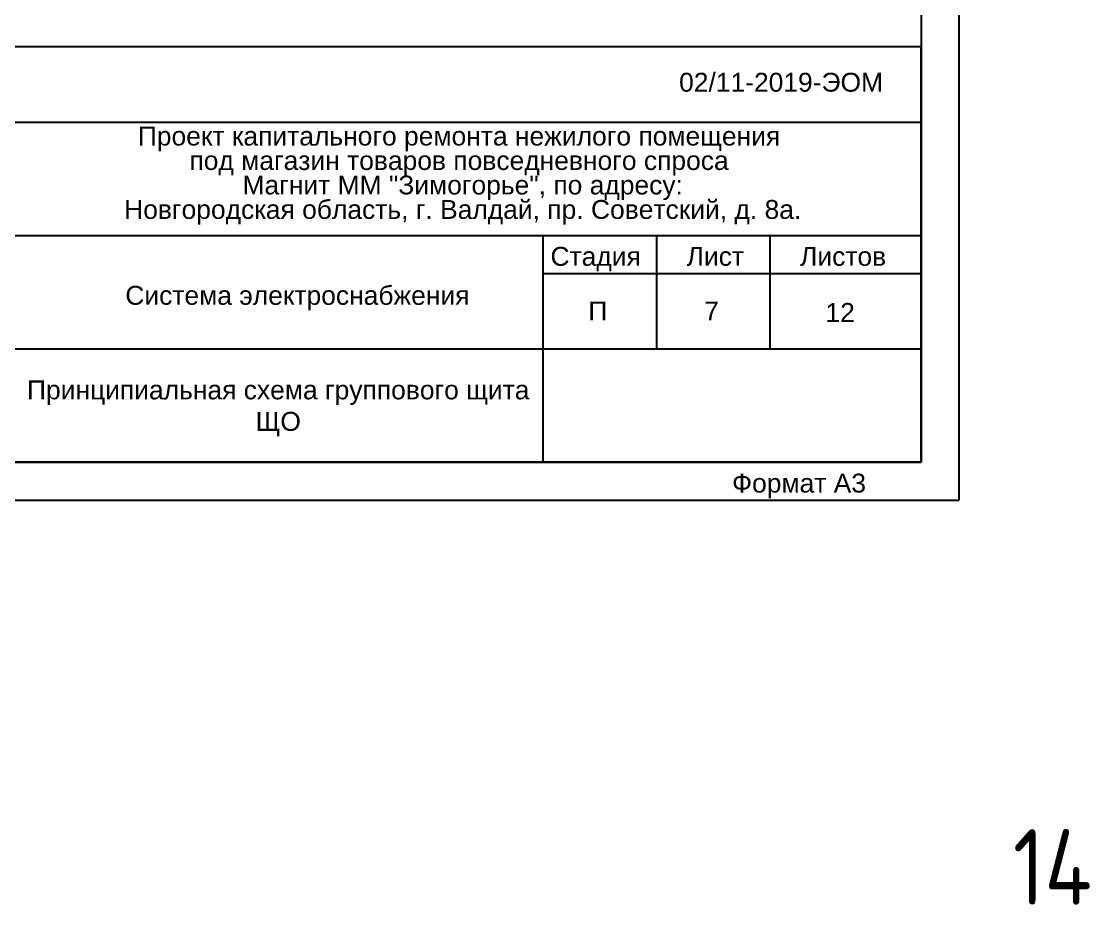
# Model space of a CAD drawing. Header units: metres. Extents: x -1525 to -1043, y -1331 to -1144.
# Drawn here: x -1430.86 to -1416.73, y -1270.17 to -1258.49 of the extents above; entities that cross this region are included whole.
import ezdxf
from ezdxf.enums import TextEntityAlignment as Align

# ---------------------------------------------------------------- set-up
doc = ezdxf.new("R2010")
doc.units = ezdxf.units.M
doc.header["$MEASUREMENT"] = 0
doc.layers.add('ELPROJECT', color=7, linetype='Continuous')
doc.layers.add('ЭС', color=5, linetype='Continuous', lineweight=30)
doc.styles.add('ELPROJECT', font='Arial')
doc.styles.add('GOST 2.304', font='CS_Gost2304.shx')
doc.styles.get("Standard").update_dxf_attribs({"font": 'txt.shx', "width": 0.8, "height": 0.0025})
doc.styles.add('Style-Arial', font='arial.ttf')

msp = doc.modelspace()

# ---------------------------------------------------------------- linework, layer by layer
at = {"layer": 'ELPROJECT'}
for p, q in [((-1418.45917925, -1235.12265757), (-1418.45917925, -1264.82265757)), ((-1418.95917925, -1235.62265757), (-1418.95917925, -1264.32265757)), ((-1430.95917925, -1258.82265757), (-1418.95917925, -1258.82265757)), ((-1418.95917925, -1264.32265757), (-1418.95917925, -1258.82265757)), ((-1430.95917925, -1259.82265757), (-1418.95917925, -1259.82265757)), ((-1430.95917925, -1261.32265757), (-1418.95917925, -1261.32265757)), ((-1423.95917925, -1261.32265757), (-1423.95917925, -1264.32265757)), ((-1422.45917925, -1261.32265757), (-1422.45917925, -1262.82265757)), ((-1420.95917925, -1261.32265757), (-1420.95917925, -1262.82265757)), ((-1423.95917925, -1261.82265757), (-1418.95917925, -1261.82265757)), ((-1430.95917925, -1262.82265757), (-1418.95917925, -1262.82265757)), ((-1458.45917925, -1264.32265757), (-1418.95917925, -1264.32265757)), ((-1418.95917925, -1264.32265757), (-1437.45917925, -1264.32265757)), ((-1460.45917925, -1264.82265757), (-1418.45917925, -1264.82265757))]:
    msp.add_line(p, q, dxfattribs=at)

# ---------------------------------------------------------------- texts
at = {"color": 7, "linetype": 'Continuous', "lineweight": 13, "style": 'Style-Arial'}
msp.add_text('02/11-2019-ЭОМ', height=0.25, dxfattribs=at).set_placement((-1420.81024056, -1259.16904377), align=Align.TOP_CENTER)
at = {"color": 7, "linetype": 'Continuous', "lineweight": 13, "char_height": 0.25, "line_spacing_factor": 0.776524, "style": 'Style-Arial'}
for s, insert, attachment_point in [('Проект капитального ремонта нежилого помещения\\Pпод магазин товаров повседневного спроса\\P Магнит ММ "Зимогорье", по адресу:\\P Новгородская область, г. Валдай, пр. Советский, д. 8а.', (-1425.06847517, -1259.88103647), 2), ('Система электроснабжения', (-1427.20596216, -1262.15120105), 5)]:
    msp.add_mtext(s, dxfattribs=dict(at, insert=insert, attachment_point=attachment_point))
at = {"color": 7, "linetype": 'Continuous', "lineweight": 0, "char_height": 0.25, "attachment_point": 5, "line_spacing_factor": 0.72, "style": 'GOST 2.304'}
for s, insert in [('\\fArial|b0|i0|c204204|p39;П', (-1423.2335732, -1262.31990358)), ('{\\fArial|b0|i0|c204|p39;7}', (-1421.72827424, -1262.31990358)), ('{\\fArial|b0|i0|c204|p39;12}', (-1420.02889726, -1262.33983791))]:
    msp.add_mtext(s, dxfattribs=dict(at, insert=insert))
at = {"layer": 'ELPROJECT', "style": 'ELPROJECT'}
for s, p in [('Стадия', (-1423.85917925, -1261.72265757)), ('Лист', (-1422.05917925, -1261.72265757)), ('Листов', (-1420.55917925, -1261.72265757)), ('Принципиальная схема группового щита', (-1430.78119925, -1263.48932757)), ('ЩО', (-1427.75871925, -1263.90598757)), ('Формат А3', (-1421.45917925, -1264.72265757))]:
    msp.add_text(s, height=0.25, dxfattribs=at).set_placement(p)
at = {"layer": 'ЭС', "color": 1, "linetype": 'Continuous', "lineweight": 30, "width": 0.8}
msp.add_text('14', height=1, dxfattribs=at).set_placement((-1417.74380159, -1270.17664586))

doc.saveas('drawing.dxf')
